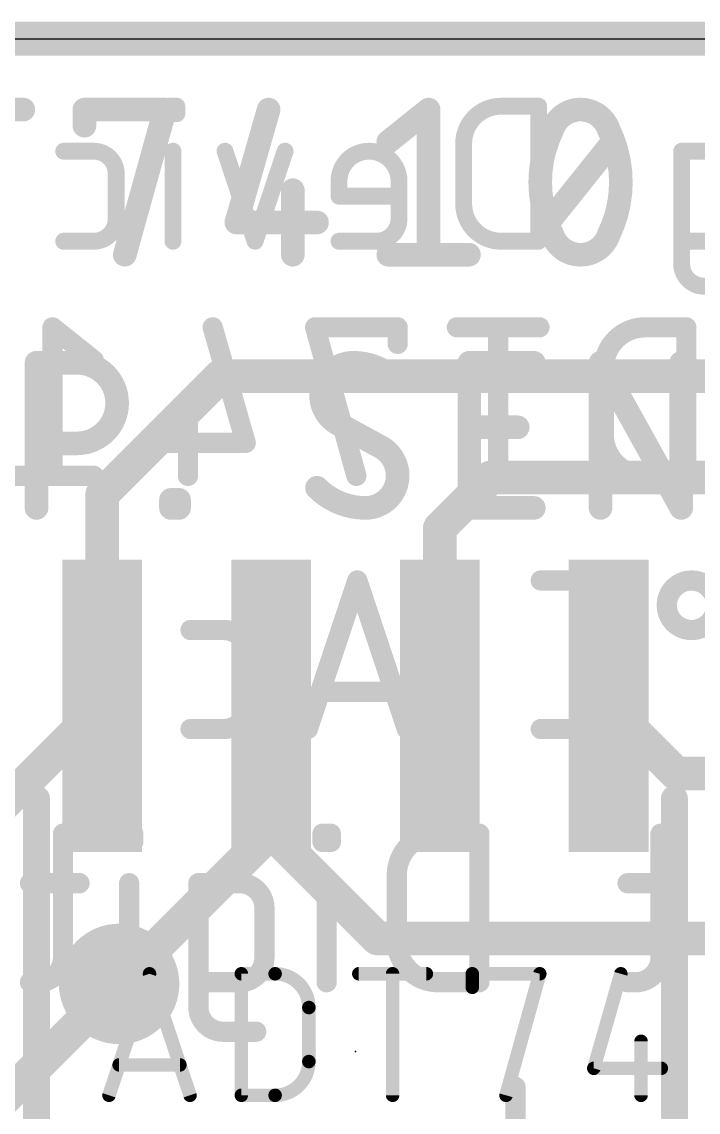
# Model space of a CAD drawing. Extents: x -0.1 to 23, y -0.1 to 16.6.
# Drawn here: x 8.92 to 14.01, y 8.43 to 16.64 of the extents above; entities that cross this region are included whole.
import ezdxf

# ---------------------------------------------------------------- set-up
doc = ezdxf.new("R2010")
doc.units = 0
for name, color, linetype in [('1', 12, 'CONTINUOUS'), ('16', 5, 'CONTINUOUS'), ('18', 110, 'CONTINUOUS'), ('20', 31, 'CONTINUOUS'), ('21', 40, 'CONTINUOUS'), ('22', 6, 'CONTINUOUS'), ('23', 53, 'CONTINUOUS'), ('27', 4, 'CONTINUOUS')]:
    doc.layers.add(name, color=color, linetype=linetype)

# ---------------------------------------------------------------- blocks, each defined once
blk = doc.blocks.new('RECT')
blk.add_solid([(-0.5, -0.5), (0.5, -0.5), (-0.5, 0.5), (0.5, 0.5)])
blk = doc.blocks.new('ROUNDV')
at = {"const_width": 0.5}
blk.add_lwpolyline([(0, -0.25, 1), (0, 0.25, 1), (0, -0.25)], format="xyb", dxfattribs=at)

msp = doc.modelspace()

# ---------------------------------------------------------------- linework, layer by layer
at = {"layer": '1', "const_width": 0.254}
for points in [[(10.414, 13.97), (9.525, 13.081)], [(16.764, 13.97), (10.414, 13.97)], [(12.446, 13.208), (12.065, 12.827)], [(14.732, 13.208), (12.446, 13.208)], [(9.525, 13.081), (9.525, 11.49)], [(12.065, 12.827), (12.065, 11.49)], [(9.525, 11.49), (7.775, 9.74)], [(10.795, 11.49), (10.795, 10.541)], [(13.843, 10.982), (13.335, 11.49)], [(17.7885, 10.982), (13.843, 10.982)], [(10.795, 10.541), (9.652, 9.398)], [(11.596, 9.74), (10.795, 10.541)], [(15.24, 9.74), (11.596, 9.74)], [(9.652, 9.398), (8.294, 8.04)]]:
    msp.add_lwpolyline(points, dxfattribs=at)
at = {"layer": '1', "const_width": 0.127}
for points in [[(10.414, 14.0335, 1), (10.414, 13.9065)], [(10.4589, 13.9251, 1), (10.3691, 14.0149)], [(12.446, 13.2715, 1), (12.446, 13.1445)], [(12.4909, 13.1631, 1), (12.4011, 13.2529)], [(9.5885, 13.081, 1), (9.4615, 13.081)], [(9.4801, 13.1259, 1), (9.5699, 13.0361)], [(12.1285, 12.827, 1), (12.0015, 12.827)], [(12.0201, 12.8719, 1), (12.1099, 12.7821)], [(9.5699, 11.4451, 1), (9.4801, 11.5349)], [(10.8585, 11.49, 1), (10.7315, 11.49)], [(13.3799, 11.5349, 1), (13.2901, 11.4451)], [(9.4615, 11.49, 1), (9.5885, 11.49)], [(12.0015, 11.49, 1), (12.1285, 11.49)], [(13.843, 11.0455, 1), (13.843, 10.9185)], [(13.7981, 10.9371, 1), (13.8879, 11.0269)], [(10.8399, 10.5859, 1), (10.7501, 10.4961)], [(10.8399, 10.4961, 1), (10.7501, 10.5859)], [(10.7315, 10.541, 1), (10.8585, 10.541)], [(11.596, 9.8035, 1), (11.596, 9.6765)], [(11.5511, 9.6951, 1), (11.6409, 9.7849)], [(9.6969, 9.3531, 1), (9.6071, 9.4429)], [(9.6071, 9.4429, 1), (9.6969, 9.3531)]]:
    msp.add_lwpolyline(points, format="xyb", dxfattribs=at)
at = {"layer": '16', "const_width": 0.254}
msp.add_lwpolyline([(2.54, 16.51), (20.32, 16.51)], dxfattribs=at)
at = {"layer": '20'}
msp.add_line((2.54, 16.51), (20.32, 16.51), dxfattribs=at)
at = {"layer": '21'}
for points, const_width in [([(8.3243, 15.9766), (8.9311, 15.9766)], 0.1778), ([(9.3911, 15.8552), (9.3911, 15.9766)], 0.1778), ([(9.3911, 15.9766), (9.9979, 15.9766)], 0.1778), ([(9.9979, 15.9766), (9.6945, 14.8844)], 0.1778), ([(10.7768, 15.9766), (10.5341, 15.1271)], 0.1778), ([(11.6771, 15.7339), (11.9805, 15.9766)], 0.1778), ([(11.9805, 15.9766), (11.9805, 14.8844)], 0.1778), ([(12.8808, 15.1271), (13.3662, 15.7339)], 0.1778), ([(10.9589, 15.3698), (10.9589, 14.8844)], 0.1778), ([(10.5341, 15.1271), (11.1409, 15.1271)], 0.1778), ([(11.6771, 14.8844), (12.2839, 14.8844)], 0.1778), ([(9.0303, 12.9794), (9.0303, 14.0716)], 0.1778), ([(9.0303, 14.0716), (9.3337, 14.0716)], 0.1778), ([(12.2867, 12.9794), (12.2867, 14.0716)], 0.1778), ([(12.2867, 14.0716), (12.7721, 14.0716)], 0.1778), ([(13.2742, 12.9794), (13.2742, 14.0716)], 0.1778), ([(13.2742, 14.0716), (13.881, 12.9794)], 0.1778), ([(13.881, 12.9794), (13.881, 14.0716)], 0.1778), ([(11.626, 13.4345), (11.2923, 13.6165)], 0.1778), ([(12.2867, 13.5862), (12.6508, 13.5862)], 0.1778), ([(9.3337, 13.4648), (9.0303, 13.4648)], 0.1778), ([(10.0421, 12.9794), (10.0421, 13.0401)], 0.1778), ([(10.0421, 13.0401), (10.1027, 13.0401)], 0.1778), ([(10.1027, 13.0401), (10.1027, 12.9794)], 0.1778), ([(10.1027, 12.9794), (10.0421, 12.9794)], 0.1778), ([(12.7721, 12.9794), (12.2867, 12.9794)], 0.1778), ([(9.03, 6.99), (9.03, 10.79)], 0.2032), ([(13.83, 10.79), (13.83, 6.99)], 0.2032)]:
    msp.add_lwpolyline(points, dxfattribs=dict(at, const_width=const_width))
for points, const_width in [([(8.9311, 15.9322, 1), (8.9311, 16.0211)], 0.0889), ([(9.3911, 16.0211, 1), (9.3911, 15.9322)], 0.0889), ([(9.4356, 15.9766, 1), (9.3467, 15.9766)], 0.0889), ([(10.0407, 15.9647, 1), (9.9551, 15.9885)], 0.0889), ([(9.9979, 15.9322, 1), (9.9979, 16.0211)], 0.0889), ([(10.8196, 15.9644, 1), (10.7341, 15.9888)], 0.0889), ([(12.025, 15.9766, 1), (11.9361, 15.9766)], 0.0889), ([(12.0083, 15.9419, 1), (11.9527, 16.0113)], 0.0889), ([(13.1235, 15.9766, 0.3205), (12.9111, 15.8249)], 0.1778), ([(13.3359, 15.8249, 0.3205), (13.1235, 15.9766)], 0.1778), ([(13.1235, 16.021, 1), (13.1235, 15.9322)], 0.0889), ([(13.1235, 15.9322, 1), (13.1235, 16.0211)], 0.0889), ([(9.3467, 15.8552, 1), (9.4356, 15.8552)], 0.0889), ([(12.9111, 15.8249, 0.1139), (12.8201, 15.4305)], 0.1778), ([(12.8691, 15.8393, 1), (12.9532, 15.8105)], 0.0889), ([(12.9511, 15.8054, 1), (12.8712, 15.8444)], 0.0889), ([(13.3758, 15.8444, 1), (13.2959, 15.8054)], 0.0889), ([(13.4269, 15.4305, 0.1139), (13.3359, 15.8249)], 0.1778), ([(13.2938, 15.8105, 1), (13.3779, 15.8393)], 0.0889), ([(11.6493, 15.7686, 1), (11.7049, 15.6992)], 0.0889), ([(13.4009, 15.7061, 1), (13.3315, 15.7617)], 0.0889), ([(12.8201, 15.4305, 0.1139), (12.9111, 15.0361)], 0.1778), ([(12.8646, 15.4305, 1), (12.7757, 15.4305)], 0.0889), ([(13.3359, 15.0361, 0.1139), (13.4269, 15.4305)], 0.1778), ([(13.4713, 15.4305, 1), (13.3824, 15.4305)], 0.0889), ([(11.0033, 15.3698, 1), (10.9144, 15.3698)], 0.0889), ([(12.7757, 15.4305, 1), (12.8646, 15.4305)], 0.0889), ([(13.3824, 15.4305, 1), (13.4713, 15.4305)], 0.0889), ([(10.5341, 15.1716, 1), (10.5341, 15.0827)], 0.0889), ([(10.4914, 15.1393, 1), (10.5769, 15.1149)], 0.0889), ([(11.1409, 15.0827, 1), (11.1409, 15.1716)], 0.0889), ([(12.8461, 15.1549, 1), (12.9155, 15.0993)], 0.0889), ([(12.9111, 15.0361, 0.3205), (13.1235, 14.8844)], 0.1778), ([(12.9532, 15.0505, 1), (12.8691, 15.0217)], 0.0889), ([(12.8712, 15.0166, 1), (12.9511, 15.0556)], 0.0889), ([(13.1235, 14.8844, 0.3205), (13.3359, 15.0361)], 0.1778), ([(13.2959, 15.0556, 1), (13.3758, 15.0166)], 0.0889), ([(13.3779, 15.0217, 1), (13.2938, 15.0505)], 0.0889), ([(9.6517, 14.8963, 1), (9.7373, 14.8725)], 0.0889), ([(11.6771, 14.9289, 1), (11.6771, 14.84)], 0.0889), ([(12.2839, 14.84, 1), (12.2839, 14.9289)], 0.0889), ([(13.1235, 14.9288, 1), (13.1235, 14.84)], 0.0889), ([(13.1235, 14.84, 1), (13.1235, 14.9288)], 0.0889), ([(10.9144, 14.8844, 1), (11.0033, 14.8844)], 0.0889), ([(11.9361, 14.8844, 1), (12.025, 14.8844)], 0.0889), ([(9.0747, 14.0716, 1), (8.9858, 14.0716)], 0.0889), ([(9.0303, 14.116, 1), (9.0303, 14.0272)], 0.0889), ([(9.3337, 13.4648, 1), (9.3337, 14.0716)], 0.1778), ([(9.3337, 14.116, 1), (9.3337, 14.0272)], 0.0889), ([(9.3337, 14.0272, 1), (9.3337, 14.116)], 0.0889), ([(11.4137, 14.0716, 0.4142), (11.1709, 13.8289)], 0.1778), ([(11.6867, 13.9806, 0.1623), (11.4137, 14.0716)], 0.1778), ([(11.4136, 14.116, 1), (11.4137, 14.0272)], 0.0889), ([(11.4137, 14.0272, 1), (11.4137, 14.116)], 0.0889), ([(12.3312, 14.0716, 1), (12.2423, 14.0716)], 0.0889), ([(12.2867, 14.116, 1), (12.2867, 14.0272)], 0.0889), ([(12.7721, 14.0272, 1), (12.7721, 14.116)], 0.0889), ([(13.3186, 14.0716, 1), (13.2297, 14.0716)], 0.0889), ([(13.3131, 14.0932, 1), (13.2353, 14.05)], 0.0889), ([(13.9254, 14.0716, 1), (13.8365, 14.0716)], 0.0889), ([(11.66, 13.945, 1), (11.7134, 14.0161)], 0.0889), ([(11.1709, 13.8289, 0.2656), (11.2923, 13.6165)], 0.1778), ([(11.2154, 13.8289, 1), (11.1265, 13.8289)], 0.0889), ([(11.1265, 13.8289, 1), (11.2154, 13.8289)], 0.0889), ([(11.3136, 13.6555, 1), (11.271, 13.5775)], 0.0889), ([(11.2697, 13.5782, 1), (11.3149, 13.6548)], 0.0889), ([(12.2867, 13.6306, 1), (12.2867, 13.5417)], 0.0889), ([(12.6508, 13.5417, 1), (12.6508, 13.6306)], 0.0889), ([(9.0303, 13.5093, 1), (9.0303, 13.4204)], 0.0889), ([(9.3337, 13.5093, 1), (9.3337, 13.4204)], 0.0889), ([(9.3337, 13.4204, 1), (9.3337, 13.5093)], 0.0889), ([(11.7474, 13.2221, 0.2656), (11.626, 13.4345)], 0.1778), ([(11.6486, 13.4728, 1), (11.6035, 13.3962)], 0.0889), ([(11.6047, 13.3955, 1), (11.6473, 13.4735)], 0.0889), ([(11.5047, 12.9794, 0.4142), (11.7474, 13.2221)], 0.1778), ([(11.7918, 13.2221, 1), (11.7029, 13.2221)], 0.0889), ([(11.1406, 13.1311, 0.2), (11.5047, 12.9794)], 0.1778), ([(11.1722, 13.1624, 1), (11.109, 13.0998)], 0.0889), ([(11.7029, 13.2221, 1), (11.7918, 13.2221)], 0.0889), ([(10.0865, 13.0401, 1), (9.9976, 13.0401)], 0.0889), ([(10.0421, 13.0845, 1), (10.0421, 12.9956)], 0.0889), ([(10.1472, 13.0401, 1), (10.0583, 13.0401)], 0.0889), ([(10.1027, 12.9956, 1), (10.1027, 13.0845)], 0.0889), ([(10.0421, 13.0238, 1), (10.0421, 12.935)], 0.0889), ([(10.1027, 12.935, 1), (10.1027, 13.0238)], 0.0889), ([(11.5047, 13.0238, 1), (11.5047, 12.9349)], 0.0889), ([(11.5047, 12.935, 1), (11.5047, 13.0238)], 0.0889), ([(12.2867, 13.0238, 1), (12.2867, 12.935)], 0.0889), ([(12.7721, 12.935, 1), (12.7721, 13.0238)], 0.0889), ([(13.8421, 12.9578, 1), (13.9198, 13.001)], 0.0889), ([(8.9858, 12.9794, 1), (9.0747, 12.9794)], 0.0889), ([(9.9976, 12.9794, 1), (10.0865, 12.9794)], 0.0889), ([(10.0583, 12.9794, 1), (10.1472, 12.9794)], 0.0889), ([(12.2423, 12.9794, 1), (12.3312, 12.9794)], 0.0889), ([(13.2297, 12.9794, 1), (13.3186, 12.9794)], 0.0889), ([(13.8365, 12.9794, 1), (13.9254, 12.9794)], 0.0889), ([(9.0808, 10.79, 1), (8.9792, 10.79)], 0.1016), ([(13.8808, 10.79, 1), (13.7792, 10.79)], 0.1016)]:
    msp.add_lwpolyline(points, format="xyb", dxfattribs=dict(at, const_width=const_width))
at = {"layer": '22'}
for points, const_width in [([(10.0857, 16.002), (10.0293, 16.002)], 0.127), ([(10.0293, 16.002), (10.0293, 15.9456)], 0.127), ([(10.0293, 15.9456), (10.0857, 15.9456)], 0.127), ([(10.0857, 15.9456), (10.0857, 16.002)], 0.127), ([(12.8086, 16.002), (12.5264, 16.002)], 0.127), ([(12.8086, 14.986), (12.8086, 16.002)], 0.127), ([(12.2441, 15.7198), (12.2441, 15.2682)], 0.127), ([(9.461, 15.6633), (9.2352, 15.6633)], 0.127), ([(10.0575, 14.986), (10.0575, 15.6633)], 0.127), ([(10.6747, 14.986), (10.4489, 15.6633)], 0.127), ([(10.9005, 15.6633), (10.6747, 14.986)], 0.127), ([(14.1665, 15.6633), (13.8842, 15.6633)], 0.127), ([(13.8842, 15.6633), (13.8842, 14.8167)], 0.127), ([(9.6303, 15.1553), (9.6303, 15.494)], 0.127), ([(11.3062, 15.4376), (11.3062, 15.3247)], 0.127), ([(11.7577, 15.1553), (11.7577, 15.4376)], 0.127), ([(11.3062, 15.3247), (11.7577, 15.3247)], 0.127), ([(9.2352, 14.986), (9.461, 14.986)], 0.127), ([(11.3062, 14.986), (11.5884, 14.986)], 0.127), ([(12.5264, 14.986), (12.8086, 14.986)], 0.127), ([(13.8842, 14.986), (14.1665, 14.986)], 0.127), ([(14.0536, 14.6473), (14.2794, 14.6473)], 0.127), ([(9.4615, 14.0899), (9.1511, 14.3383)], 0.1524), ([(9.1511, 14.3383), (9.1511, 13.2207)], 0.1524), ([(10.3561, 14.3383), (10.6045, 13.4691)], 0.1524), ([(11.7475, 14.3383), (11.1266, 14.3383)], 0.1524), ([(11.1266, 14.3383), (11.4371, 13.2207)], 0.1524), ([(11.7475, 14.2141), (11.7475, 14.3383)], 0.1524), ([(12.8143, 14.3383), (12.1934, 14.3383)], 0.1524), ([(12.5039, 13.2207), (12.5039, 14.3383)], 0.1524), ([(13.9192, 14.3383), (13.6088, 14.3383)], 0.1524), ([(13.9192, 13.2207), (13.9192, 14.3383)], 0.1524), ([(13.2983, 14.0279), (13.2983, 13.5311)], 0.1524), ([(10.1699, 13.7174), (10.1699, 13.2207)], 0.1524), ([(10.6045, 13.4691), (9.9836, 13.4691)], 0.1524), ([(9.4615, 13.2207), (8.8406, 13.2207)], 0.1524), ([(13.6088, 13.2207), (13.9192, 13.2207)], 0.1524), ([(11.4441, 12.4333), (11.0716, 11.3157)], 0.1524), ([(11.8166, 11.3157), (11.4441, 12.4333)], 0.1524), ([(13.0724, 12.4333), (12.8241, 12.4333)], 0.1524), ([(13.3208, 11.5641), (13.3208, 12.1849)], 0.1524), ([(9.5614, 12.0608), (9.3131, 12.0608)], 0.1524), ([(10.4377, 12.0608), (10.1894, 12.0608)], 0.1524), ([(9.7477, 11.502), (9.7477, 11.8745)], 0.1524), ([(10.624, 11.502), (10.624, 11.8745)], 0.1524), ([(11.1647, 11.5951), (11.7235, 11.5951)], 0.1524), ([(9.3131, 11.3157), (9.5614, 11.3157)], 0.1524), ([(10.1894, 11.3157), (10.4377, 11.3157)], 0.1524), ([(12.8241, 11.3157), (13.0724, 11.3157)], 0.1524), ([(9.2297, 10.5283), (9.2297, 9.597)], 0.1524), ([(9.7586, 10.5283), (9.6965, 10.5283)], 0.1524), ([(9.6965, 10.5283), (9.6965, 10.4662)], 0.1524), ([(9.7586, 10.4662), (9.7586, 10.5283)], 0.1524), ([(11.2445, 10.5283), (11.1824, 10.5283)], 0.1524), ([(11.1824, 10.5283), (11.1824, 10.4662)], 0.1524), ([(11.2445, 10.4662), (11.2445, 10.5283)], 0.1524), ([(12.3621, 10.5283), (12.0516, 10.5283)], 0.1524), ([(12.3621, 9.4107), (12.3621, 10.5283)], 0.1524), ([(13.7255, 10.5283), (13.7255, 9.597)], 0.1524), ([(9.6965, 10.4662), (9.7586, 10.4662)], 0.1524), ([(11.1824, 10.4662), (11.2445, 10.4662)], 0.1524), ([(11.7412, 10.2179), (11.7412, 9.7211)], 0.1524), ([(9.3539, 10.1558), (8.9813, 10.1558)], 0.1524), ([(9.7275, 9.4107), (9.7275, 10.1558)], 0.1524), ([(10.559, 10.1558), (10.2485, 10.1558)], 0.1524), ([(10.2485, 10.1558), (10.2485, 9.2244)], 0.1524), ([(11.2134, 9.4107), (11.2134, 10.1558)], 0.1524), ([(13.8496, 10.1558), (13.4771, 10.1558)], 0.1524), ([(10.7453, 9.597), (10.7453, 9.9695)], 0.1524), ([(9.0434, 9.4107), (8.9813, 9.4107)], 0.1524), ([(10.2485, 9.4107), (10.559, 9.4107)], 0.1524), ([(12.0516, 9.4107), (12.3621, 9.4107)], 0.1524), ([(13.5392, 9.4107), (13.4771, 9.4107)], 0.1524), ([(10.4348, 9.0382), (10.6832, 9.0382)], 0.1524), ([(12.6339, 8.6233), (12.6339, 7.692)], 0.1524)]:
    msp.add_lwpolyline(points, dxfattribs=dict(at, const_width=const_width))
for points, const_width in [([(10.0293, 16.0338, 1), (10.0293, 15.9703)], 0.0635), ([(10.061, 16.002, 1), (9.9975, 16.002)], 0.0635), ([(10.0293, 15.9773, 1), (10.0293, 15.9138)], 0.0635), ([(10.1175, 16.002, 1), (10.054, 16.002)], 0.0635), ([(10.0857, 15.9703, 1), (10.0857, 16.0338)], 0.0635), ([(10.0857, 15.9138, 1), (10.0857, 15.9773)], 0.0635), ([(12.5264, 16.002, 0.4142), (12.2441, 15.7198)], 0.127), ([(12.5264, 16.0338, 1), (12.5264, 15.9703)], 0.0635), ([(12.5264, 15.9703, 1), (12.5264, 16.0338)], 0.0635), ([(12.8403, 16.002, 1), (12.7768, 16.002)], 0.0635), ([(12.8086, 15.9703, 1), (12.8086, 16.0338)], 0.0635), ([(9.9975, 15.9456, 1), (10.061, 15.9456)], 0.0635), ([(10.054, 15.9456, 1), (10.1175, 15.9456)], 0.0635), ([(12.2759, 15.7198, 1), (12.2124, 15.7198)], 0.0635), ([(9.2352, 15.6951, 1), (9.2352, 15.6316)], 0.0635), ([(9.461, 15.6951, 1), (9.461, 15.6316)], 0.0635), ([(9.6303, 15.494, 0.4142), (9.461, 15.6633)], 0.127), ([(9.461, 15.6316, 1), (9.461, 15.6951)], 0.0635), ([(10.0892, 15.6633, 1), (10.0257, 15.6633)], 0.0635), ([(10.4791, 15.6734, 1), (10.4188, 15.6533)], 0.0635), ([(10.9306, 15.6533, 1), (10.8704, 15.6734)], 0.0635), ([(11.7577, 15.4376, 1), (11.3062, 15.4376)], 0.127), ([(12.2124, 15.7198, 1), (12.2759, 15.7198)], 0.0635), ([(13.8842, 15.6951, 1), (13.8842, 15.6316)], 0.0635), ([(13.916, 15.6633, 1), (13.8525, 15.6633)], 0.0635), ([(9.6621, 15.494, 1), (9.5986, 15.494)], 0.0635), ([(9.5986, 15.494, 1), (9.6621, 15.494)], 0.0635), ([(11.3379, 15.4376, 1), (11.2744, 15.4376)], 0.0635), ([(11.2744, 15.4376, 1), (11.3379, 15.4376)], 0.0635), ([(11.7895, 15.4376, 1), (11.726, 15.4376)], 0.0635), ([(11.726, 15.4376, 1), (11.7895, 15.4376)], 0.0635), ([(11.2744, 15.3247, 1), (11.3379, 15.3247)], 0.0635), ([(11.3062, 15.3564, 1), (11.3062, 15.2929)], 0.0635), ([(11.7577, 15.2929, 1), (11.7577, 15.3564)], 0.0635), ([(12.2441, 15.2682, 0.4142), (12.5264, 14.986)], 0.127), ([(12.2759, 15.2682, 1), (12.2124, 15.2682)], 0.0635), ([(12.2124, 15.2682, 1), (12.2759, 15.2682)], 0.0635), ([(9.461, 14.986, 0.4142), (9.6303, 15.1553)], 0.127), ([(9.6621, 15.1553, 1), (9.5986, 15.1553)], 0.0635), ([(9.5986, 15.1553, 1), (9.6621, 15.1553)], 0.0635), ([(11.5884, 14.986, 0.4142), (11.7577, 15.1553)], 0.127), ([(11.7895, 15.1553, 1), (11.726, 15.1553)], 0.0635), ([(11.726, 15.1553, 1), (11.7895, 15.1553)], 0.0635), ([(9.2352, 15.0178, 1), (9.2352, 14.9543)], 0.0635), ([(9.461, 15.0178, 1), (9.461, 14.9543)], 0.0635), ([(9.461, 14.9543, 1), (9.461, 15.0178)], 0.0635), ([(10.0257, 14.986, 1), (10.0892, 14.986)], 0.0635), ([(10.6446, 14.996, 1), (10.7048, 14.976)], 0.0635), ([(10.6446, 14.976, 1), (10.7048, 14.996)], 0.0635), ([(11.3062, 15.0178, 1), (11.3062, 14.9543)], 0.0635), ([(11.5884, 15.0178, 1), (11.5884, 14.9543)], 0.0635), ([(11.5884, 14.9543, 1), (11.5884, 15.0178)], 0.0635), ([(12.5264, 15.0178, 1), (12.5264, 14.9543)], 0.0635), ([(12.5264, 14.9543, 1), (12.5264, 15.0178)], 0.0635), ([(12.7768, 14.986, 1), (12.8403, 14.986)], 0.0635), ([(12.8086, 14.9543, 1), (12.8086, 15.0178)], 0.0635), ([(13.8842, 15.0178, 1), (13.8842, 14.9543)], 0.0635), ([(13.8842, 14.8167, 0.4142), (14.0536, 14.6473)], 0.127), ([(13.916, 14.8167, 1), (13.8525, 14.8167)], 0.0635), ([(13.8525, 14.8167, 1), (13.916, 14.8167)], 0.0635), ([(14.0536, 14.6791, 1), (14.0536, 14.6156)], 0.0635), ([(9.1749, 14.3681, 1), (9.1273, 14.3085)], 0.0762), ([(9.1892, 14.3383, 1), (9.113, 14.3383)], 0.0762), ([(10.3928, 14.3488, 1), (10.3195, 14.3278)], 0.0762), ([(11.1266, 14.3764, 1), (11.1266, 14.3002)], 0.0762), ([(11.1633, 14.3485, 1), (11.0899, 14.3281)], 0.0762), ([(11.7856, 14.3383, 1), (11.7094, 14.3383)], 0.0762), ([(11.7475, 14.3002, 1), (11.7475, 14.3764)], 0.0762), ([(12.1934, 14.3764, 1), (12.1934, 14.3002)], 0.0762), ([(12.542, 14.3383, 1), (12.4658, 14.3383)], 0.0762), ([(12.8143, 14.3002, 1), (12.8143, 14.3764)], 0.0762), ([(13.6088, 14.3383, 0.4142), (13.2983, 14.0279)], 0.1524), ([(13.6088, 14.3764, 1), (13.6088, 14.3002)], 0.0762), ([(13.6088, 14.3002, 1), (13.6088, 14.3764)], 0.0762), ([(13.9573, 14.3383, 1), (13.8811, 14.3383)], 0.0762), ([(13.9192, 14.3002, 1), (13.9192, 14.3764)], 0.0762), ([(11.7094, 14.2141, 1), (11.7856, 14.2141)], 0.0762), ([(9.4377, 14.0602, 1), (9.4853, 14.1197)], 0.0762), ([(13.3364, 14.0279, 1), (13.2602, 14.0279)], 0.0762), ([(13.2602, 14.0279, 1), (13.3364, 14.0279)], 0.0762), ([(10.208, 13.7174, 1), (10.1318, 13.7174)], 0.0762), ([(9.9836, 13.5072, 1), (9.9836, 13.431)], 0.0762), ([(10.6045, 13.431, 1), (10.6045, 13.5072)], 0.0762), ([(13.2983, 13.5311, 0.4142), (13.6088, 13.2207)], 0.1524), ([(13.3364, 13.5311, 1), (13.2602, 13.5311)], 0.0762), ([(13.2602, 13.5311, 1), (13.3364, 13.5311)], 0.0762), ([(10.5679, 13.4586, 1), (10.6411, 13.4795)], 0.0762), ([(9.4615, 13.1826, 1), (9.4615, 13.2588)], 0.0762), ([(13.6088, 13.2588, 1), (13.6088, 13.1826)], 0.0762), ([(13.6088, 13.1826, 1), (13.6088, 13.2588)], 0.0762), ([(13.9192, 13.1826, 1), (13.9192, 13.2588)], 0.0762), ([(9.113, 13.2207, 1), (9.1892, 13.2207)], 0.0762), ([(10.1318, 13.2207, 1), (10.208, 13.2207)], 0.0762), ([(11.4003, 13.2105, 1), (11.4738, 13.2309)], 0.0762), ([(12.4658, 13.2207, 1), (12.542, 13.2207)], 0.0762), ([(13.8811, 13.2207, 1), (13.9573, 13.2207)], 0.0762), ([(11.4803, 12.4453, 1), (11.408, 12.4213)], 0.0762), ([(11.4803, 12.4213, 1), (11.408, 12.4453)], 0.0762), ([(12.8241, 12.4714, 1), (12.8241, 12.3952)], 0.0762), ([(13.3208, 12.1849, 0.4142), (13.0724, 12.4333)], 0.1524), ([(13.0724, 12.4714, 1), (13.0724, 12.3952)], 0.0762), ([(13.0724, 12.3952, 1), (13.0724, 12.4714)], 0.0762), ([(14.145, 12.247, 1), (13.7724, 12.247)], 0.1524), ([(13.7724, 12.247, 1), (14.145, 12.247)], 0.1524), ([(13.8105, 12.247, 1), (13.7343, 12.247)], 0.0762), ([(13.3589, 12.1849, 1), (13.2827, 12.1849)], 0.0762), ([(13.7343, 12.247, 1), (13.8105, 12.247)], 0.0762), ([(13.2827, 12.1849, 1), (13.3589, 12.1849)], 0.0762), ([(9.3131, 12.0989, 1), (9.3131, 12.0227)], 0.0762), ([(9.7477, 11.8745, 0.4142), (9.5614, 12.0608)], 0.1524), ([(9.5614, 12.0989, 1), (9.5614, 12.0227)], 0.0762), ([(9.5614, 12.0227, 1), (9.5614, 12.0989)], 0.0762), ([(10.1894, 12.0989, 1), (10.1894, 12.0227)], 0.0762), ([(10.624, 11.8745, 0.4142), (10.4377, 12.0608)], 0.1524), ([(10.4377, 12.0989, 1), (10.4377, 12.0227)], 0.0762), ([(10.4377, 12.0227, 1), (10.4377, 12.0989)], 0.0762), ([(9.7858, 11.8745, 1), (9.7096, 11.8745)], 0.0762), ([(9.7096, 11.8745, 1), (9.7858, 11.8745)], 0.0762), ([(10.6621, 11.8745, 1), (10.5859, 11.8745)], 0.0762), ([(10.5859, 11.8745, 1), (10.6621, 11.8745)], 0.0762), ([(11.1647, 11.6332, 1), (11.1647, 11.557)], 0.0762), ([(11.7235, 11.557, 1), (11.7235, 11.6332)], 0.0762), ([(9.5614, 11.3157, 0.4142), (9.7477, 11.502)], 0.1524), ([(9.7858, 11.502, 1), (9.7096, 11.502)], 0.0762), ([(10.4377, 11.3157, 0.4142), (10.624, 11.502)], 0.1524), ([(10.6621, 11.502, 1), (10.5859, 11.502)], 0.0762), ([(13.0724, 11.3157, 0.4142), (13.3208, 11.5641)], 0.1524), ([(13.3589, 11.5641, 1), (13.2827, 11.5641)], 0.0762), ([(13.2827, 11.5641, 1), (13.3589, 11.5641)], 0.0762), ([(9.7096, 11.502, 1), (9.7858, 11.502)], 0.0762), ([(10.5859, 11.502, 1), (10.6621, 11.502)], 0.0762), ([(9.3131, 11.3538, 1), (9.3131, 11.2776)], 0.0762), ([(9.5614, 11.3538, 1), (9.5614, 11.2776)], 0.0762), ([(9.5614, 11.2776, 1), (9.5614, 11.3538)], 0.0762), ([(10.1894, 11.3538, 1), (10.1894, 11.2776)], 0.0762), ([(10.4377, 11.3538, 1), (10.4377, 11.2776)], 0.0762), ([(10.4377, 11.2776, 1), (10.4377, 11.3538)], 0.0762), ([(11.0354, 11.3277, 1), (11.1077, 11.3037)], 0.0762), ([(11.7805, 11.3037, 1), (11.8528, 11.3277)], 0.0762), ([(12.8241, 11.3538, 1), (12.8241, 11.2776)], 0.0762), ([(13.0724, 11.3538, 1), (13.0724, 11.2776)], 0.0762), ([(13.0724, 11.2776, 1), (13.0724, 11.3538)], 0.0762), ([(9.2678, 10.5283, 1), (9.1916, 10.5283)], 0.0762), ([(9.6965, 10.5664, 1), (9.6965, 10.4902)], 0.0762), ([(9.7346, 10.5283, 1), (9.6584, 10.5283)], 0.0762), ([(9.7967, 10.5283, 1), (9.7205, 10.5283)], 0.0762), ([(9.7586, 10.4902, 1), (9.7586, 10.5664)], 0.0762), ([(11.1824, 10.5664, 1), (11.1824, 10.4902)], 0.0762), ([(11.2205, 10.5283, 1), (11.1443, 10.5283)], 0.0762), ([(11.2826, 10.5283, 1), (11.2064, 10.5283)], 0.0762), ([(11.2445, 10.4902, 1), (11.2445, 10.5664)], 0.0762), ([(12.0516, 10.5283, 0.4142), (11.7412, 10.2179)], 0.1524), ([(12.0516, 10.5664, 1), (12.0516, 10.4902)], 0.0762), ([(12.0516, 10.4902, 1), (12.0516, 10.5664)], 0.0762), ([(12.4002, 10.5283, 1), (12.324, 10.5283)], 0.0762), ([(12.3621, 10.4902, 1), (12.3621, 10.5664)], 0.0762), ([(13.7636, 10.5283, 1), (13.6874, 10.5283)], 0.0762), ([(9.6965, 10.5043, 1), (9.6965, 10.4281)], 0.0762), ([(9.6584, 10.4662, 1), (9.7346, 10.4662)], 0.0762), ([(9.7205, 10.4662, 1), (9.7967, 10.4662)], 0.0762), ([(9.7586, 10.4281, 1), (9.7586, 10.5043)], 0.0762), ([(11.1824, 10.5043, 1), (11.1824, 10.4281)], 0.0762), ([(11.1443, 10.4662, 1), (11.2205, 10.4662)], 0.0762), ([(11.2064, 10.4662, 1), (11.2826, 10.4662)], 0.0762), ([(11.2445, 10.4281, 1), (11.2445, 10.5043)], 0.0762), ([(11.7793, 10.2179, 1), (11.7031, 10.2179)], 0.0762), ([(11.7031, 10.2179, 1), (11.7793, 10.2179)], 0.0762), ([(8.9813, 10.1939, 1), (8.9813, 10.1177)], 0.0762), ([(9.3539, 10.1177, 1), (9.3539, 10.1939)], 0.0762), ([(9.7656, 10.1558, 1), (9.6894, 10.1558)], 0.0762), ([(10.2485, 10.1939, 1), (10.2485, 10.1177)], 0.0762), ([(10.2866, 10.1558, 1), (10.2104, 10.1558)], 0.0762), ([(10.7453, 9.9695, 0.4142), (10.559, 10.1558)], 0.1524), ([(10.559, 10.1939, 1), (10.559, 10.1177)], 0.0762), ([(10.559, 10.1177, 1), (10.559, 10.1939)], 0.0762), ([(11.2515, 10.1558, 1), (11.1753, 10.1558)], 0.0762), ([(13.4771, 10.1939, 1), (13.4771, 10.1177)], 0.0762), ([(13.8496, 10.1177, 1), (13.8496, 10.1939)], 0.0762), ([(10.7834, 9.9695, 1), (10.7072, 9.9695)], 0.0762), ([(10.7072, 9.9695, 1), (10.7834, 9.9695)], 0.0762), ([(11.7412, 9.7211, 0.4142), (12.0516, 9.4107)], 0.1524), ([(11.7793, 9.7211, 1), (11.7031, 9.7211)], 0.0762), ([(11.7031, 9.7211, 1), (11.7793, 9.7211)], 0.0762), ([(9.0434, 9.4107, 0.4142), (9.2297, 9.597)], 0.1524), ([(9.2678, 9.597, 1), (9.1916, 9.597)], 0.0762), ([(9.1916, 9.597, 1), (9.2678, 9.597)], 0.0762), ([(10.559, 9.4107, 0.4142), (10.7453, 9.597)], 0.1524), ([(10.7833, 9.597, 1), (10.7072, 9.597)], 0.0762), ([(10.7072, 9.597, 1), (10.7834, 9.597)], 0.0762), ([(13.5392, 9.4107, 0.4142), (13.7255, 9.597)], 0.1524), ([(13.7636, 9.597, 1), (13.6874, 9.597)], 0.0762), ([(13.6874, 9.597, 1), (13.7636, 9.597)], 0.0762), ([(8.9813, 9.4488, 1), (8.9813, 9.3726)], 0.0762), ([(9.0434, 9.4488, 1), (9.0434, 9.3726)], 0.0762), ([(9.0434, 9.3726, 1), (9.0434, 9.4488)], 0.0762), ([(9.6894, 9.4107, 1), (9.7656, 9.4107)], 0.0762), ([(10.2485, 9.4488, 1), (10.2485, 9.3726)], 0.0762), ([(10.559, 9.4488, 1), (10.559, 9.3726)], 0.0762), ([(10.559, 9.3726, 1), (10.559, 9.4488)], 0.0762), ([(11.1753, 9.4107, 1), (11.2515, 9.4107)], 0.0762), ([(12.0516, 9.4488, 1), (12.0516, 9.3726)], 0.0762), ([(12.0516, 9.3726, 1), (12.0516, 9.4488)], 0.0762), ([(12.324, 9.4107, 1), (12.4002, 9.4107)], 0.0762), ([(12.3621, 9.3726, 1), (12.3621, 9.4488)], 0.0762), ([(13.4771, 9.4488, 1), (13.4771, 9.3726)], 0.0762), ([(13.5392, 9.4488, 1), (13.5392, 9.3726)], 0.0762), ([(13.5392, 9.3726, 1), (13.5392, 9.4488)], 0.0762), ([(10.2485, 9.2244, 0.4142), (10.4348, 9.0382)], 0.1524), ([(10.2866, 9.2244, 1), (10.2104, 9.2244)], 0.0762), ([(10.2104, 9.2244, 1), (10.2866, 9.2244)], 0.0762), ([(10.4348, 9.0763, 1), (10.4348, 9.0001)], 0.0762), ([(10.4348, 9.0001, 1), (10.4348, 9.0763)], 0.0762), ([(10.6832, 9.0001, 1), (10.6832, 9.0763)], 0.0762), ([(12.672, 8.6233, 1), (12.5958, 8.6233)], 0.0762)]:
    msp.add_lwpolyline(points, format="xyb", dxfattribs=dict(at, const_width=const_width))
at = {"layer": '23'}
msp.add_point((11.43, 8.89), dxfattribs=at)
at = {"layer": '27', "const_width": 0.1016}
for points in [[(9.5758, 8.5598), (9.8806, 9.4742)], [(9.8806, 9.4742), (10.1854, 8.5598)], [(10.5715, 8.5598), (10.5715, 9.4742)], [(10.5715, 9.4742), (10.8255, 9.4742)], [(11.4554, 9.4742), (11.9634, 9.4742)], [(11.7094, 8.5598), (11.7094, 9.4742)], [(12.3088, 9.3726), (12.3088, 9.4742)], [(12.3088, 9.4742), (12.8168, 9.4742)], [(12.8168, 9.4742), (12.5628, 8.5598)], [(13.4264, 9.4742), (13.2232, 8.763)], [(11.0795, 9.2202), (11.0795, 8.8138)], [(13.5788, 8.9662), (13.5788, 8.5598)], [(10.1092, 8.7884), (9.652, 8.7884)], [(13.2232, 8.763), (13.7312, 8.763)], [(10.8255, 8.5598), (10.5715, 8.5598)]]:
    msp.add_lwpolyline(points, dxfattribs=at)
at = {"layer": '27'}
for points, const_width in [([(9.9047, 9.4822, 1), (9.8565, 9.4662)], 0.0508), ([(9.9047, 9.4662, 1), (9.8565, 9.4822)], 0.0508), ([(10.5969, 9.4742, 1), (10.5461, 9.4742)], 0.0508), ([(10.5715, 9.4996, 1), (10.5715, 9.4488)], 0.0508), ([(11.0795, 9.2202, 0.4142), (10.8255, 9.4742)], 0.1016), ([(10.8255, 9.4996, 1), (10.8255, 9.4488)], 0.0508), ([(10.8255, 9.4488, 1), (10.8255, 9.4996)], 0.0508), ([(11.4554, 9.4996, 1), (11.4554, 9.4488)], 0.0508), ([(11.7348, 9.4742, 1), (11.684, 9.4742)], 0.0508), ([(11.9634, 9.4488, 1), (11.9634, 9.4996)], 0.0508), ([(12.3342, 9.4742, 1), (12.2834, 9.4742)], 0.0508), ([(12.3088, 9.4996, 1), (12.3088, 9.4488)], 0.0508), ([(12.8413, 9.4674, 1), (12.7924, 9.481)], 0.0508), ([(12.8168, 9.4488, 1), (12.8168, 9.4996)], 0.0508), ([(13.4509, 9.4672, 1), (13.402, 9.4812)], 0.0508), ([(12.2834, 9.3726, 1), (12.3342, 9.3726)], 0.0508), ([(11.1049, 9.2202, 1), (11.0541, 9.2202)], 0.0508), ([(11.0541, 9.2202, 1), (11.1049, 9.2202)], 0.0508), ([(13.6042, 8.9662, 1), (13.5534, 8.9662)], 0.0508), ([(10.8255, 8.5598, 0.4142), (11.0795, 8.8138)], 0.1016), ([(11.1049, 8.8138, 1), (11.0541, 8.8138)], 0.0508), ([(9.652, 8.8138, 1), (9.652, 8.763)], 0.0508), ([(10.1092, 8.763, 1), (10.1092, 8.8138)], 0.0508), ([(11.0541, 8.8138, 1), (11.1049, 8.8138)], 0.0508), ([(13.2232, 8.7884, 1), (13.2232, 8.7376)], 0.0508), ([(13.1988, 8.77, 1), (13.2477, 8.756)], 0.0508), ([(13.7312, 8.7376, 1), (13.7312, 8.7884)], 0.0508), ([(9.5517, 8.5678, 1), (9.5999, 8.5518)], 0.0508), ([(10.1613, 8.5518, 1), (10.2095, 8.5678)], 0.0508), ([(10.5715, 8.5852, 1), (10.5715, 8.5344)], 0.0508), ([(10.5461, 8.5598, 1), (10.5969, 8.5598)], 0.0508), ([(10.8255, 8.5852, 1), (10.8255, 8.5344)], 0.0508), ([(10.8255, 8.5344, 1), (10.8255, 8.5852)], 0.0508), ([(11.684, 8.5598, 1), (11.7348, 8.5598)], 0.0508), ([(12.5384, 8.5666, 1), (12.5873, 8.553)], 0.0508), ([(13.5534, 8.5598, 1), (13.6042, 8.5598)], 0.0508)]:
    msp.add_lwpolyline(points, format="xyb", dxfattribs=dict(at, const_width=const_width))

# ---------------------------------------------------------------- block references
at = {"layer": '1', "xscale": 0.6, "yscale": 2.2}
for p in [(9.525, 11.49), (10.795, 11.49), (12.065, 11.49), (13.335, 11.49)]:
    msp.add_blockref('RECT', p, dxfattribs=at)
at = {"layer": '18', "xscale": 0.9064, "yscale": 0.9064}
msp.add_blockref('ROUNDV', (9.652, 9.398), dxfattribs=at)
msp.add_blockref('ROUNDV', (9.652, 9.398), dxfattribs=at)

doc.saveas('drawing.dxf')
